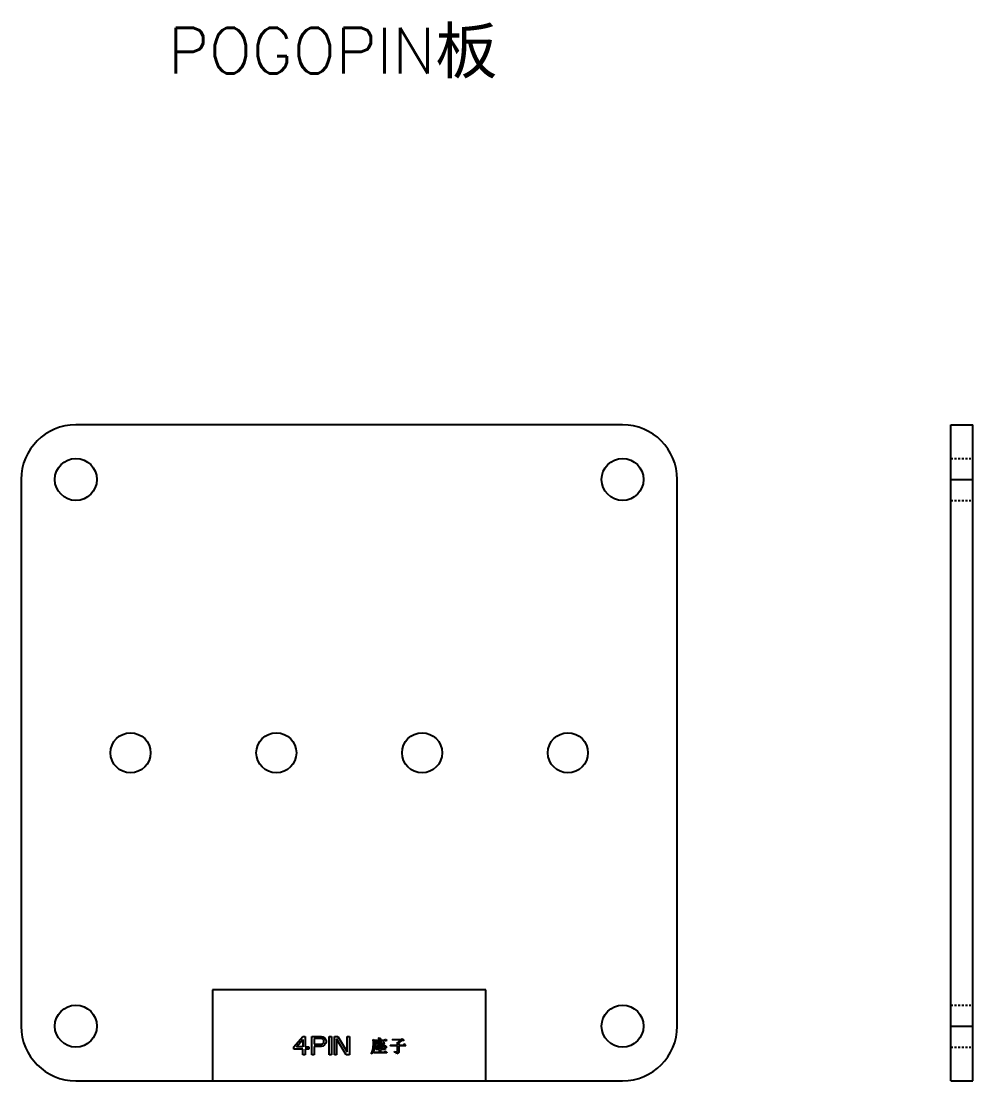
# Model space of a CAD drawing. Header units: millimetres. Extents: x 508 to 760, y -57 to 121.
# Drawn here: x 507.5 to 559.7, y -56.5 to 1.6 of the extents above; entities that cross this region are included whole.
import ezdxf

# ---------------------------------------------------------------- set-up
doc = ezdxf.new("R2010")
doc.units = ezdxf.units.MM
doc.linetypes.add('HIDDEN', pattern=[0.2, 0.1, -0.1])
doc.layers.add('DEFAULT_2', color=8, linetype='HIDDEN')
doc.styles.get("Standard").update_dxf_attribs({"font": 'txt.shx'})

msp = doc.modelspace()

# ---------------------------------------------------------------- linework, layer by layer
at = {"color": 7, "linetype": 'Continuous'}
for p, q in [((540.516, -20.525), (510.516, -20.525)), ((558.536, -56.525), (558.536, -20.525)), ((558.536, -20.525), (559.736, -20.525)), ((559.736, -56.525), (559.736, -20.525)), ((507.516, -23.525), (507.516, -53.525)), ((543.516, -53.525), (543.516, -23.525)), ((558.536, -23.525), (559.736, -23.525)), ((558.536, -53.525), (559.736, -53.525)), ((510.516, -56.525), (518.016, -56.525)), ((533.016, -56.525), (540.516, -56.525)), ((558.536, -56.525), (559.736, -56.525))]:
    msp.add_line(p, q, dxfattribs=at)
at = {"color": 4, "linetype": 'Continuous'}
for p, q in [((533.016, -51.525), (518.016, -51.525)), ((518.016, -51.525), (518.016, -56.525)), ((533.016, -56.525), (533.016, -51.525)), ((522.472, -54.665), (522.972, -54.09)), ((522.618, -54.665), (522.972, -54.26)), ((522.972, -54.09), (523.097, -54.09)), ((522.972, -54.26), (522.972, -54.665)), ((523.097, -54.09), (523.097, -54.665)), ((523.472, -54.09), (523.972, -54.09)), ((523.472, -55.09), (523.472, -54.09)), ((523.993, -54.196), (523.597, -54.196)), ((523.597, -54.196), (523.597, -54.516)), ((523.597, -54.516), (523.993, -54.516)), ((523.972, -54.643), (523.597, -54.643)), ((523.597, -54.643), (523.597, -55.09)), ((523.972, -54.09), (524.076, -54.111)), ((524.076, -54.622), (523.972, -54.643)), ((524.055, -54.218), (523.993, -54.196)), ((523.993, -54.516), (524.055, -54.494)), ((524.097, -54.26), (524.055, -54.218)), ((524.055, -54.494), (524.097, -54.452)), ((524.076, -54.111), (524.16, -54.175)), ((524.16, -54.558), (524.076, -54.622)), ((524.118, -54.324), (524.097, -54.26)), ((524.097, -54.452), (524.118, -54.388)), ((524.118, -54.388), (524.118, -54.324)), ((524.16, -54.175), (524.222, -54.26)), ((524.222, -54.473), (524.16, -54.558)), ((524.222, -54.26), (524.243, -54.324)), ((524.243, -54.409), (524.222, -54.473)), ((524.243, -54.324), (524.243, -54.409)), ((524.41, -54.09), (524.535, -54.09)), ((524.41, -55.09), (524.41, -54.09)), ((524.535, -54.09), (524.535, -55.09)), ((524.701, -54.09), (524.889, -54.09)), ((524.701, -55.09), (524.701, -54.09)), ((525.347, -55.09), (524.826, -54.218)), ((524.826, -54.218), (524.826, -55.09)), ((524.889, -54.09), (525.41, -54.941)), ((525.41, -54.09), (525.535, -54.09)), ((525.41, -54.941), (525.41, -54.09)), ((525.535, -54.09), (525.535, -55.09)), ((526.828, -54.249), (526.908, -54.296)), ((526.844, -54.439), (526.828, -54.249)), ((526.828, -54.757), (526.844, -54.439)), ((526.908, -54.598), (526.892, -54.741)), ((526.908, -54.296), (527.177, -54.296)), ((527.558, -54.328), (526.908, -54.328)), ((526.908, -54.328), (526.908, -54.598)), ((526.908, -54.741), (526.955, -54.63)), ((526.955, -54.63), (527.003, -54.503)), ((527.035, -54.582), (526.987, -54.677)), ((527.003, -54.503), (527.019, -54.392)), ((527.019, -54.392), (527.098, -54.439)), ((527.082, -54.661), (527.035, -54.582)), ((527.082, -54.487), (527.05, -54.55)), ((527.05, -54.55), (527.114, -54.598)), ((527.114, -54.455), (527.082, -54.487)), ((527.098, -54.439), (527.114, -54.455)), ((527.114, -54.169), (527.193, -54.185)), ((527.13, -54.185), (527.114, -54.169)), ((527.114, -54.598), (527.146, -54.63)), ((527.162, -54.233), (527.13, -54.185)), ((527.146, -54.63), (527.162, -54.661)), ((527.177, -54.281), (527.162, -54.233)), ((527.177, -54.296), (527.177, -54.281)), ((527.177, -54.344), (527.273, -54.376)), ((527.177, -54.773), (527.177, -54.344)), ((527.193, -54.185), (527.241, -54.201)), ((527.241, -54.201), (527.241, -54.296)), ((527.241, -54.296), (527.431, -54.296)), ((527.273, -54.392), (527.241, -54.408)), ((527.241, -54.408), (527.241, -54.773)), ((527.241, -54.741), (527.304, -54.63)), ((527.273, -54.376), (527.273, -54.392)), ((527.304, -54.63), (527.336, -54.503)), ((527.336, -54.503), (527.368, -54.408)), ((527.384, -54.582), (527.336, -54.677)), ((527.368, -54.408), (527.447, -54.439)), ((527.431, -54.455), (527.384, -54.55)), ((527.384, -54.55), (527.511, -54.614)), ((527.4, -54.614), (527.384, -54.582)), ((527.463, -54.661), (527.4, -54.614)), ((527.431, -54.296), (527.495, -54.233)), ((527.447, -54.439), (527.431, -54.455)), ((527.495, -54.233), (527.574, -54.312)), ((527.511, -54.614), (527.542, -54.646)), ((527.542, -54.646), (527.542, -54.693)), ((527.574, -54.312), (527.558, -54.328)), ((527.765, -54.566), (528.162, -54.566)), ((527.781, -54.614), (527.765, -54.566)), ((528.162, -54.614), (527.781, -54.614)), ((527.876, -54.249), (528.384, -54.249)), ((527.892, -54.281), (527.876, -54.249)), ((528.336, -54.281), (527.892, -54.281)), ((528.162, -54.408), (528.193, -54.423)), ((528.162, -54.566), (528.162, -54.408)), ((528.162, -54.9), (528.162, -54.614)), ((528.193, -54.423), (528.336, -54.281)), ((528.4, -54.312), (528.241, -54.423)), ((528.241, -54.423), (528.257, -54.455)), ((528.257, -54.455), (528.241, -54.487)), ((528.241, -54.487), (528.241, -54.566)), ((528.241, -54.566), (528.479, -54.566)), ((528.622, -54.614), (528.241, -54.614)), ((528.241, -54.614), (528.241, -54.963)), ((528.384, -54.249), (528.416, -54.201)), ((528.511, -54.312), (528.4, -54.312)), ((528.416, -54.201), (528.431, -54.201)), ((528.431, -54.201), (528.511, -54.296)), ((528.479, -54.566), (528.527, -54.503)), ((528.511, -54.296), (528.511, -54.312)), ((528.527, -54.503), (528.542, -54.503)), ((528.542, -54.503), (528.622, -54.598)), ((528.622, -54.598), (528.622, -54.614)), ((522.472, -54.792), (522.472, -54.665)), ((522.972, -54.792), (522.472, -54.792)), ((522.972, -54.665), (522.618, -54.665)), ((522.972, -55.09), (522.972, -54.792)), ((523.097, -55.09), (522.972, -55.09)), ((523.097, -54.665), (523.305, -54.665)), ((523.305, -54.792), (523.097, -54.792)), ((523.097, -54.792), (523.097, -55.09)), ((523.305, -54.665), (523.305, -54.792)), ((523.597, -55.09), (523.472, -55.09)), ((524.535, -55.09), (524.41, -55.09)), ((524.826, -55.09), (524.701, -55.09)), ((525.535, -55.09), (525.347, -55.09)), ((526.733, -55.027), (526.796, -54.884)), ((526.733, -55.042), (526.733, -55.027)), ((526.749, -55.042), (526.733, -55.042)), ((526.812, -54.963), (526.749, -55.042)), ((526.796, -54.884), (526.828, -54.757)), ((526.86, -54.868), (526.812, -54.963)), ((526.844, -54.947), (527.177, -54.947)), ((526.876, -54.995), (526.844, -54.947)), ((526.892, -54.741), (526.86, -54.868)), ((527.574, -54.995), (526.876, -54.995)), ((526.987, -54.677), (526.908, -54.757)), ((526.908, -54.757), (526.908, -54.741)), ((526.971, -54.773), (527.177, -54.773)), ((526.971, -54.804), (526.971, -54.773)), ((527.177, -54.804), (526.971, -54.804)), ((527.114, -54.709), (527.082, -54.661)), ((527.13, -54.725), (527.114, -54.709)), ((527.146, -54.709), (527.13, -54.725)), ((527.162, -54.661), (527.146, -54.709)), ((527.177, -54.947), (527.177, -54.804)), ((527.257, -54.757), (527.241, -54.741)), ((527.241, -54.773), (527.368, -54.773)), ((527.495, -54.804), (527.241, -54.804)), ((527.241, -54.804), (527.241, -54.947)), ((527.241, -54.947), (527.431, -54.947)), ((527.336, -54.677), (527.257, -54.757)), ((527.368, -54.773), (527.416, -54.709)), ((527.416, -54.709), (527.495, -54.788)), ((527.431, -54.947), (527.495, -54.9)), ((527.495, -54.709), (527.463, -54.661)), ((527.511, -54.725), (527.495, -54.709)), ((527.495, -54.788), (527.495, -54.804)), ((527.495, -54.9), (527.511, -54.9)), ((527.527, -54.725), (527.511, -54.725)), ((527.511, -54.9), (527.574, -54.979)), ((527.542, -54.693), (527.527, -54.725)), ((527.574, -54.979), (527.574, -54.995)), ((528.003, -54.915), (528.13, -54.931)), ((528.003, -54.947), (528.003, -54.915)), ((528.098, -54.963), (528.003, -54.947)), ((528.114, -54.995), (528.098, -54.963)), ((528.13, -55.042), (528.114, -54.995)), ((528.13, -54.931), (528.162, -54.9)), ((528.209, -55.011), (528.13, -55.042)), ((528.241, -54.963), (528.209, -55.011)), ((518.016, -56.525), (533.016, -56.525))]:
    msp.add_line(p, q, dxfattribs=at)
at = {"color": 7, "linetype": 'Continuous'}
for centre in [(510.516, -23.525), (540.516, -23.525), (510.516, -53.525), (540.516, -53.525)]:
    msp.add_circle(centre, 1.15, dxfattribs=at)
at = {"color": 4, "linetype": 'Continuous'}
for centre in [(513.516, -38.525), (521.516, -38.525), (529.516, -38.525), (537.516, -38.525)]:
    msp.add_circle(centre, 1.1, dxfattribs=at)
at = {"color": 7, "linetype": 'Continuous'}
for centre, start, end in [((510.516, -23.525), 90, 180), ((540.516, -23.525), 0, 90), ((510.516, -53.525), 180, 270), ((540.516, -53.525), 270, 0)]:
    msp.add_arc(centre, 3, start, end, dxfattribs=at)
at = {"layer": 'DEFAULT_2', "color": 8, "linetype": 'HIDDEN'}
for p, q in [((558.536, -22.375), (559.736, -22.375)), ((558.536, -24.675), (559.736, -24.675)), ((558.536, -52.375), (559.736, -52.375)), ((558.536, -54.675), (559.736, -54.675))]:
    msp.add_line(p, q, dxfattribs=at)

# ---------------------------------------------------------------- texts
at = {"insert": (515.565, 1.26), "char_height": 2.5, "width": 20.65825, "attachment_point": 1}
msp.add_mtext('POGOPIN{\\fSimSun|b0|i0|c134|p2;板}', dxfattribs=at)

doc.saveas('drawing.dxf')
